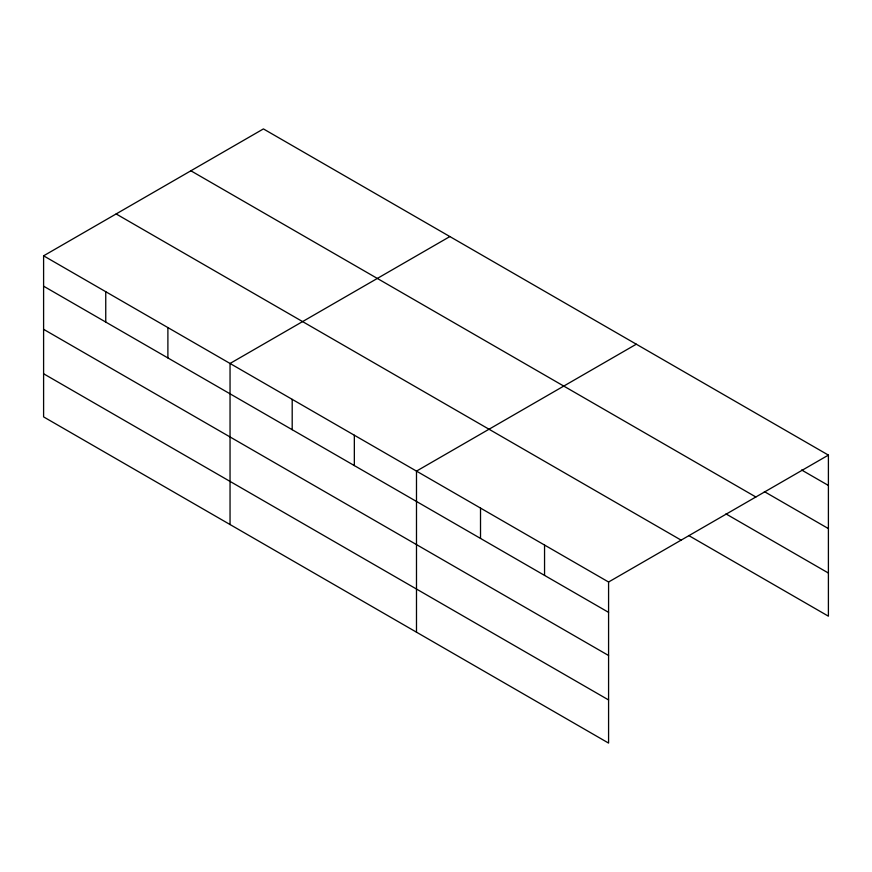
<?xml version="1.0" encoding="UTF-8"?>
<svg xmlns="http://www.w3.org/2000/svg" width="872" height="872" viewBox="0 0 872 872"><rect width="100%" height="100%" fill="white"/><g stroke="black" fill="none" stroke-linecap="round" stroke-linejoin="round"><path stroke-width="1.31" d="M608.58 655.504L608.58 582.016L43.6 255.823L43.6 416.892L608.58 743.086L608.58 655.504L43.6 329.311M688.695 535.517L828.4 616.177L828.4 455.108L263.42 128.914L43.6 255.823M449.865 236.563L230.045 363.471L230.045 524.541M636.309 344.2L416.489 471.109L416.489 632.178M608.58 582.016L828.4 455.108M801.619 469.997L828.4 485.453M764.373 491.623L828.4 528.596M190.881 170.792L755.861 496.986M725.951 513.891L828.4 573.035M116.14 213.945L681.119 540.139M43.6 286.18L608.58 612.362M43.6 373.761L608.58 699.943M544.553 545.044L544.553 575.4M480.516 508.082L480.516 538.427M354.337 435.226L354.337 465.583M292.196 399.354L292.196 429.7M167.893 327.589L167.893 357.934M105.752 291.706L105.752 322.062"/></g></svg>
